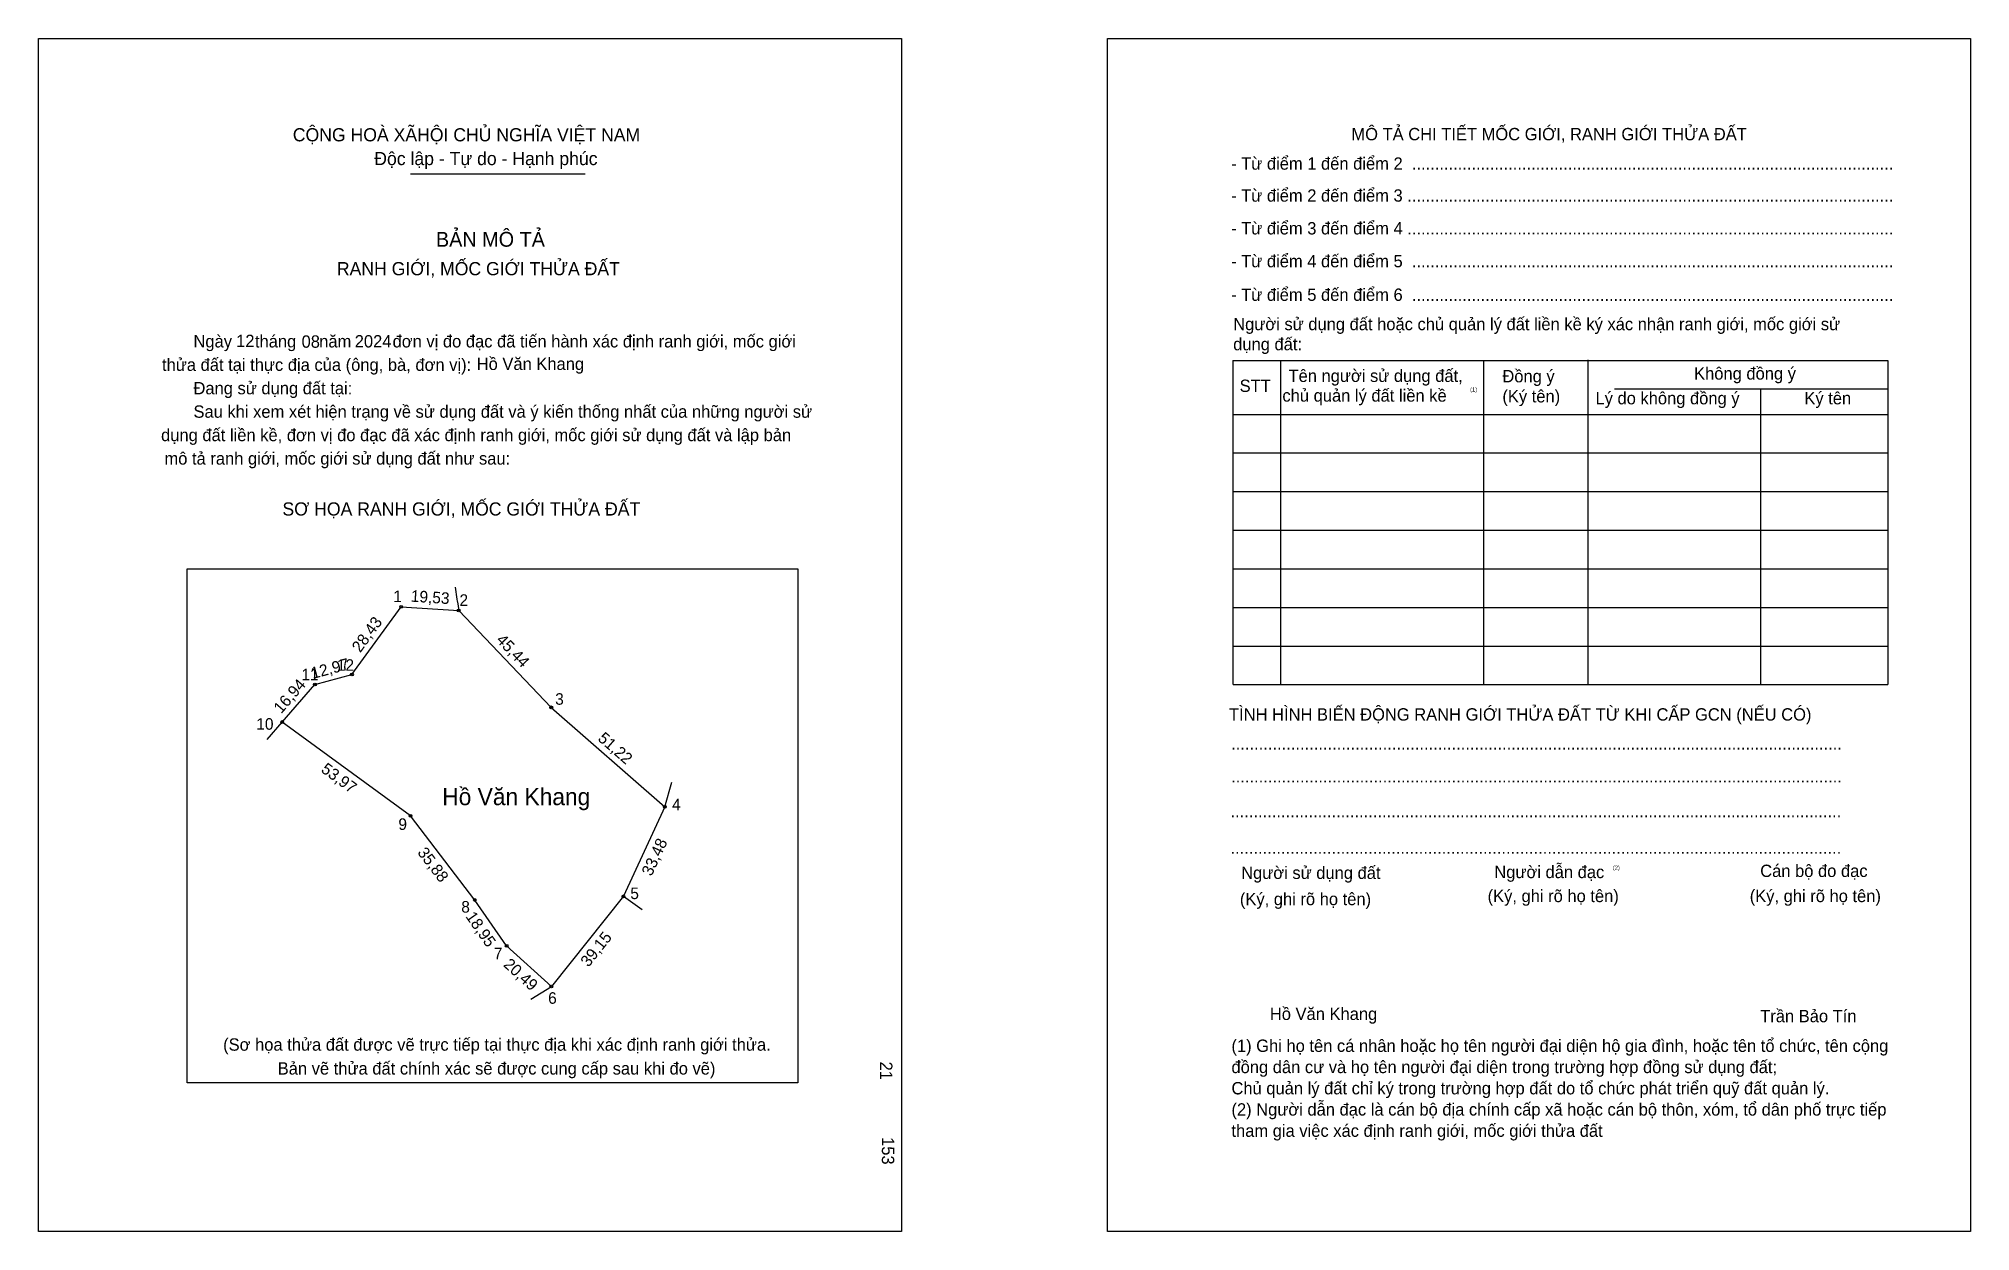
# Model space of a CAD drawing. Extents: x 549063 to 549718, y 1825217 to 1825622.
import ezdxf

# ---------------------------------------------------------------- set-up
doc = ezdxf.new("R2010")
doc.units = 0
for name, color, linetype in [('bmtKhungInTrang1', 7, 'Continuous'), ('bmtKhungInTrang2', 7, 'Continuous'), ('bmtNoiDung', 7, 'Continuous'), ('bmtTemplate', 7, 'Continuous'), ('CanhThua', 7, 'Continuous'), ('ChieuDaiCanhThua', 7, 'Continuous'), ('MocDinhThua', 7, 'Continuous'), ('RauThua', 7, 'Continuous'), ('SoHieuDinhThua', 7, 'Continuous'), ('TenChuSuDung', 7, 'Continuous')]:
    doc.layers.add(name, color=color, linetype=linetype)

msp = doc.modelspace()

# ---------------------------------------------------------------- linework, layer by layer
at = {"layer": 'bmtKhungInTrang1'}
msp.add_lwpolyline([(549062.9, 1825621.99), (549355.52, 1825621.99), (549355.52, 1825217.26), (549062.9, 1825217.26)], close=True, dxfattribs=at)
at = {"layer": 'bmtKhungInTrang2'}
msp.add_lwpolyline([(549425.3, 1825621.99), (549717.92, 1825621.99), (549717.92, 1825217.26), (549425.3, 1825217.26)], close=True, dxfattribs=at)
at = {"layer": 'bmtTemplate'}
for p, q in [((549189, 1825576.12), (549248.17, 1825576.12)), ((549484, 1825512.82), (549484, 1825402.8)), ((549552.84, 1825512.82), (549552.84, 1825402.8)), ((549588.25, 1825512.96), (549588.25, 1825402.8)), ((549689.91, 1825512.82), (549689.91, 1825402.8)), ((549597.24, 1825503.13), (549689.91, 1825503.13)), ((549467.96, 1825494.49), (549689.91, 1825494.49)), ((549467.96, 1825481.39), (549689.91, 1825481.39)), ((549467.96, 1825468.29), (549689.91, 1825468.29)), ((549467.96, 1825455.19), (549689.91, 1825455.19)), ((549467.96, 1825442.09), (549689.91, 1825442.09)), ((549467.96, 1825428.99), (549689.91, 1825428.99)), ((549467.96, 1825415.89), (549689.91, 1825415.89)), ((549467.96, 1825402.8), (549689.91, 1825402.8))]:
    msp.add_line(p, q, dxfattribs=at)
for points in [[(549467.81, 1825512.82), (549689.91, 1825512.82)], [(549467.81, 1825512.82), (549467.81, 1825402.8)], [(549646.71, 1825503), (549646.71, 1825402.8)]]:
    msp.add_lwpolyline(points, dxfattribs=at)
msp.add_lwpolyline([(549113.24, 1825267.66), (549113.24, 1825442.08), (549320.3, 1825442.08), (549320.3, 1825267.66)], close=True, dxfattribs=at)
at = {"layer": 'CanhThua'}
for p, q in [((549169.14, 1825406.2), (549185.84, 1825429.2)), ((549185.84, 1825429.2), (549205.33, 1825427.92)), ((549205.33, 1825427.92), (549236.74, 1825395.07)), ((549145.47, 1825390.09), (549156.6, 1825402.86)), ((549156.6, 1825402.86), (549169.14, 1825406.2)), ((549189.03, 1825358.24), (549145.47, 1825390.09)), ((549236.74, 1825395.07), (549275.26, 1825361.32)), ((549210.78, 1825329.7), (549189.03, 1825358.24)), ((549275.26, 1825361.32), (549261.17, 1825330.95)), ((549221.6, 1825314.14), (549210.78, 1825329.7)), ((549261.17, 1825330.95), (549236.75, 1825300.35)), ((549236.75, 1825300.35), (549221.6, 1825314.14))]:
    msp.add_line(p, q, dxfattribs=at)
at = {"layer": 'MocDinhThua'}
for centre in [(549185.84, 1825429.2), (549205.33, 1825427.92), (549156.6, 1825402.86), (549169.14, 1825406.2), (549236.74, 1825395.07), (549145.47, 1825390.09), (549189.03, 1825358.24), (549275.26, 1825361.32), (549210.78, 1825329.7), (549261.17, 1825330.95), (549221.6, 1825314.14), (549236.75, 1825300.35)]:
    msp.add_circle(centre, 0.47, dxfattribs=at)
at = {"layer": 'RauThua'}
for p, q in [((549204.15, 1825435.85), (549204.75, 1825431.81)), ((549204.75, 1825431.81), (549204.85, 1825431.1)), ((549204.85, 1825431.1), (549204.88, 1825430.93)), ((549204.88, 1825430.93), (549205.33, 1825427.92)), ((549140.34, 1825384.22), (549145.47, 1825390.09)), ((549275.26, 1825361.32), (549277.61, 1825369.67)), ((549261.17, 1825330.95), (549267.57, 1825326.51)), ((549261.17, 1825330.95), (549267.57, 1825326.51)), ((549229.82, 1825296.06), (549236.75, 1825300.35))]:
    msp.add_line(p, q, dxfattribs=at)

# ---------------------------------------------------------------- texts
at = {"layer": 'bmtNoiDung'}
for s, height, p in [('12', 4.187, (549129.86, 1825517.33)), ('08', 4.187, (549152.06, 1825517.1)), ('2024', 4.187, (549170.08, 1825517.19)), ('Hồ Văn Khang', 4.1869, (549211.44, 1825509.55)), ('Hồ Văn Khang', 4.1869, (549480.39, 1825288.99))]:
    msp.add_text(s, height=height, dxfattribs=at).set_placement(p)
for s, p in [('21', (549348.23, 1825274.87)), ('153', (549348.83, 1825249.25))]:
    msp.add_text(s, height=4.187, rotation=270, dxfattribs=at).set_placement(p)
at = {"layer": 'bmtTemplate'}
for s, height, p in [('CỘNG HOÀ XÃHỘI CHỦ NGHĨA VIỆT NAM', 4.466, (549149.09, 1825587.13)), ('MÔ TẢ CHI TIẾT MỐC GIỚI, RANH GIỚI THỬA ĐẤT', 4.1853, (549508.04, 1825587.49)), ('Độc lập - Tự do - Hạnh phúc', 4.466, (549176.71, 1825579.06)), ('- Từ điểm 1 đến điểm 2  .........................................................................................................', 4.18529, (549467.25, 1825577.51)), ('- Từ điểm 2 đến điểm 3 ..........................................................................................................', 4.18529, (549467.25, 1825566.66)), ('- Từ điểm 3 đến điểm 4 ..........................................................................................................', 4.18529, (549467.25, 1825555.53)), ('BẢN MÔ TẢ', 5.024, (549197.62, 1825551.38)), ('RANH GIỚI, MỐC GIỚI THỬA ĐẤT', 4.466, (549164.03, 1825541.69)), ('- Từ điểm 4 đến điểm 5  .........................................................................................................', 4.18529, (549467.25, 1825544.39)), ('- Từ điểm 5 đến điểm 6  .........................................................................................................', 4.18529, (549467.25, 1825533)), ('Người sử dụng đất hoặc chủ quản lý đất liền kề ký xác nhận ranh giới, mốc giới sử', 4.1853, (549467.96, 1825523.04)), ('Ngày     tháng     năm         đơn vị đo đạc đã tiến hành xác định ranh giới, mốc giới ', 4.1869, (549115.4, 1825517.19)), ('dụng đất:', 4.185, (549467.96, 1825516.23)), ('thửa đất tại thực địa của (ông, bà, đơn vị):', 4.1869, (549104.73, 1825509.24)), ('Tên người sử dụng đất,', 4.1853, (549486.71, 1825505.49)), ('Đồng ý', 4.185, (549559.24, 1825505.36)), ('Không đồng ý', 4.1853, (549624.24, 1825506.28)), ('Đang sử dụng đất tại:', 4.1869, (549115.4, 1825501.29)), ('STT', 4.185, (549470.14, 1825502.09)), ('chủ quản lý đất liền kề', 4.1853, (549484.65, 1825498.8)), ('(1)', 1.396, (549548.31, 1825502.24)), ('(Ký tên)', 4.185, (549559.24, 1825498.55)), ('Lý do không đồng ý', 4.1853, (549590.81, 1825497.89)), ('Ký tên', 4.185, (549661.64, 1825497.89)), ('Sau khi xem xét hiện trạng về sử dụng đất và ý kiến thống nhất của những người sử ', 4.1869, (549115.4, 1825493.34)), ('dụng đất liền kề, đơn vị đo đạc đã xác định ranh giới, mốc giới sử dụng đất và lập bản', 4.1869, (549104.42, 1825485.39)), ('mô tả ranh giới, mốc giới sử dụng đất như sau:', 4.1869, (549105.57, 1825477.44)), ('SƠ HỌA RANH GIỚI, MỐC GIỚI THỬA ĐẤT', 4.466, (549145.57, 1825460.16)), ('TÌNH HÌNH BIẾN ĐỘNG RANH GIỚI THỬA ĐẤT TỪ KHI CẤP GCN (NẾU CÓ)', 4.1853, (549466.54, 1825390.58)), ('.....................................................................................................................................', 4.19157, (549467.25, 1825380.73)), ('.....................................................................................................................................', 4.19157, (549467.25, 1825369.6)), ('.....................................................................................................................................', 4.19157, (549467.03, 1825357.81)), ('.....................................................................................................................................', 4.19157, (549467.03, 1825345.37)), ('Người sử dụng đất', 4.1853, (549470.66, 1825336.85)), ('Người dẫn đạc', 4.1853, (549556.5, 1825337.12)), ('(2)', 1.396, (549596.7, 1825340)), ('Cán bộ đo đạc', 4.1853, (549646.66, 1825337.51)), ('(Ký, ghi rõ họ tên)', 4.1853, (549470.23, 1825327.95)), ('(Ký, ghi rõ họ tên)', 4.1853, (549554.23, 1825328.99)), ('(Ký, ghi rõ họ tên)', 4.1853, (549643.11, 1825328.99)), ('Trần Bảo Tín', 4.1853, (549646.66, 1825288.23)), ('(Sơ họa thửa đất được vẽ trực tiếp tại thực địa khi xác định ranh giới thửa.', 4.1869, (549125.46, 1825278.57)), ('(1) Ghi họ tên cá nhân hoặc họ tên người đại diện hộ gia đình, hoặc tên tổ chức, tên cộng', 4.1853, (549467.37, 1825278.16)), ('Bản vẽ thửa đất chính xác sẽ được cung cấp sau khi đo vẽ)', 4.1869, (549143.97, 1825270.47)), ('đồng dân cư và họ tên người đại diện trong trường hợp đồng sử dụng đất;', 4.1853, (549467.37, 1825270.96)), ('Chủ quản lý đất chỉ ký trong trường hợp đất do tổ chức phát triển quỹ đất quản lý.', 4.1853, (549467.37, 1825263.75)), ('(2) Người dẫn đạc là cán bộ địa chính cấp xã hoặc cán bộ thôn, xóm, tổ dân phố trực tiếp', 4.1853, (549467.37, 1825256.55)), ('tham gia việc xác định ranh giới, mốc giới thửa đất', 4.1853, (549467.37, 1825249.34))]:
    msp.add_text(s, height=height, dxfattribs=at).set_placement(p)
at = {"layer": 'ChieuDaiCanhThua'}
for s, rotation, p in [('19,53', 356.23862, (549189.01, 1825430.95)), ('28,43', 54.00212, (549171.95, 1825413.41)), ('45,44', 313.72416, (549217.81, 1825417.7)), ('12,97', 14.91804, (549155.87, 1825404.69)), ('16,94', 48.90792, (549145.15, 1825392.7)), ('51,22', 318.76956, (549252.25, 1825384.09)), ('53,97', 323.82721, (549158.35, 1825373.39)), ('33,48', 65.11669, (549270.72, 1825337.56)), ('35,88', 307.30552, (549191.15, 1825345.76)), ('18,95', 304.8164, (549207.52, 1825324.1)), ('39,15', 51.40785, (549249.35, 1825306.72)), ('20,49', 317.68776, (549220.24, 1825307.43))]:
    msp.add_text(s, height=3.918, rotation=rotation, dxfattribs=at).set_placement(p)
at = {"layer": 'SoHieuDinhThua'}
for s, height, p in [('1', 3.92, (549183.16, 1825430.79)), ('2', 3.92, (549205.61, 1825429.51)), ('12', 3.918, (549164.02, 1825407.47)), ('11', 3.918, (549151.99, 1825404.23)), ('3', 3.92, (549238.05, 1825395.95)), ('10', 3.918, (549136.71, 1825387.48)), ('4', 3.92, (549277.7, 1825360.17)), ('9', 3.92, (549184.89, 1825353.48)), ('5', 3.92, (549263.54, 1825330.01)), ('8', 3.92, (549206.21, 1825325.43)), ('7', 3.92, (549217.25, 1825309.6)), ('6', 3.92, (549235.66, 1825294.48))]:
    msp.add_text(s, height=height, dxfattribs=at).set_placement(p)
at = {"layer": 'TenChuSuDung'}
msp.add_text('Hồ Văn Khang', height=5.7711, dxfattribs=at).set_placement((549199.76, 1825361.88))

doc.saveas('drawing.dxf')
